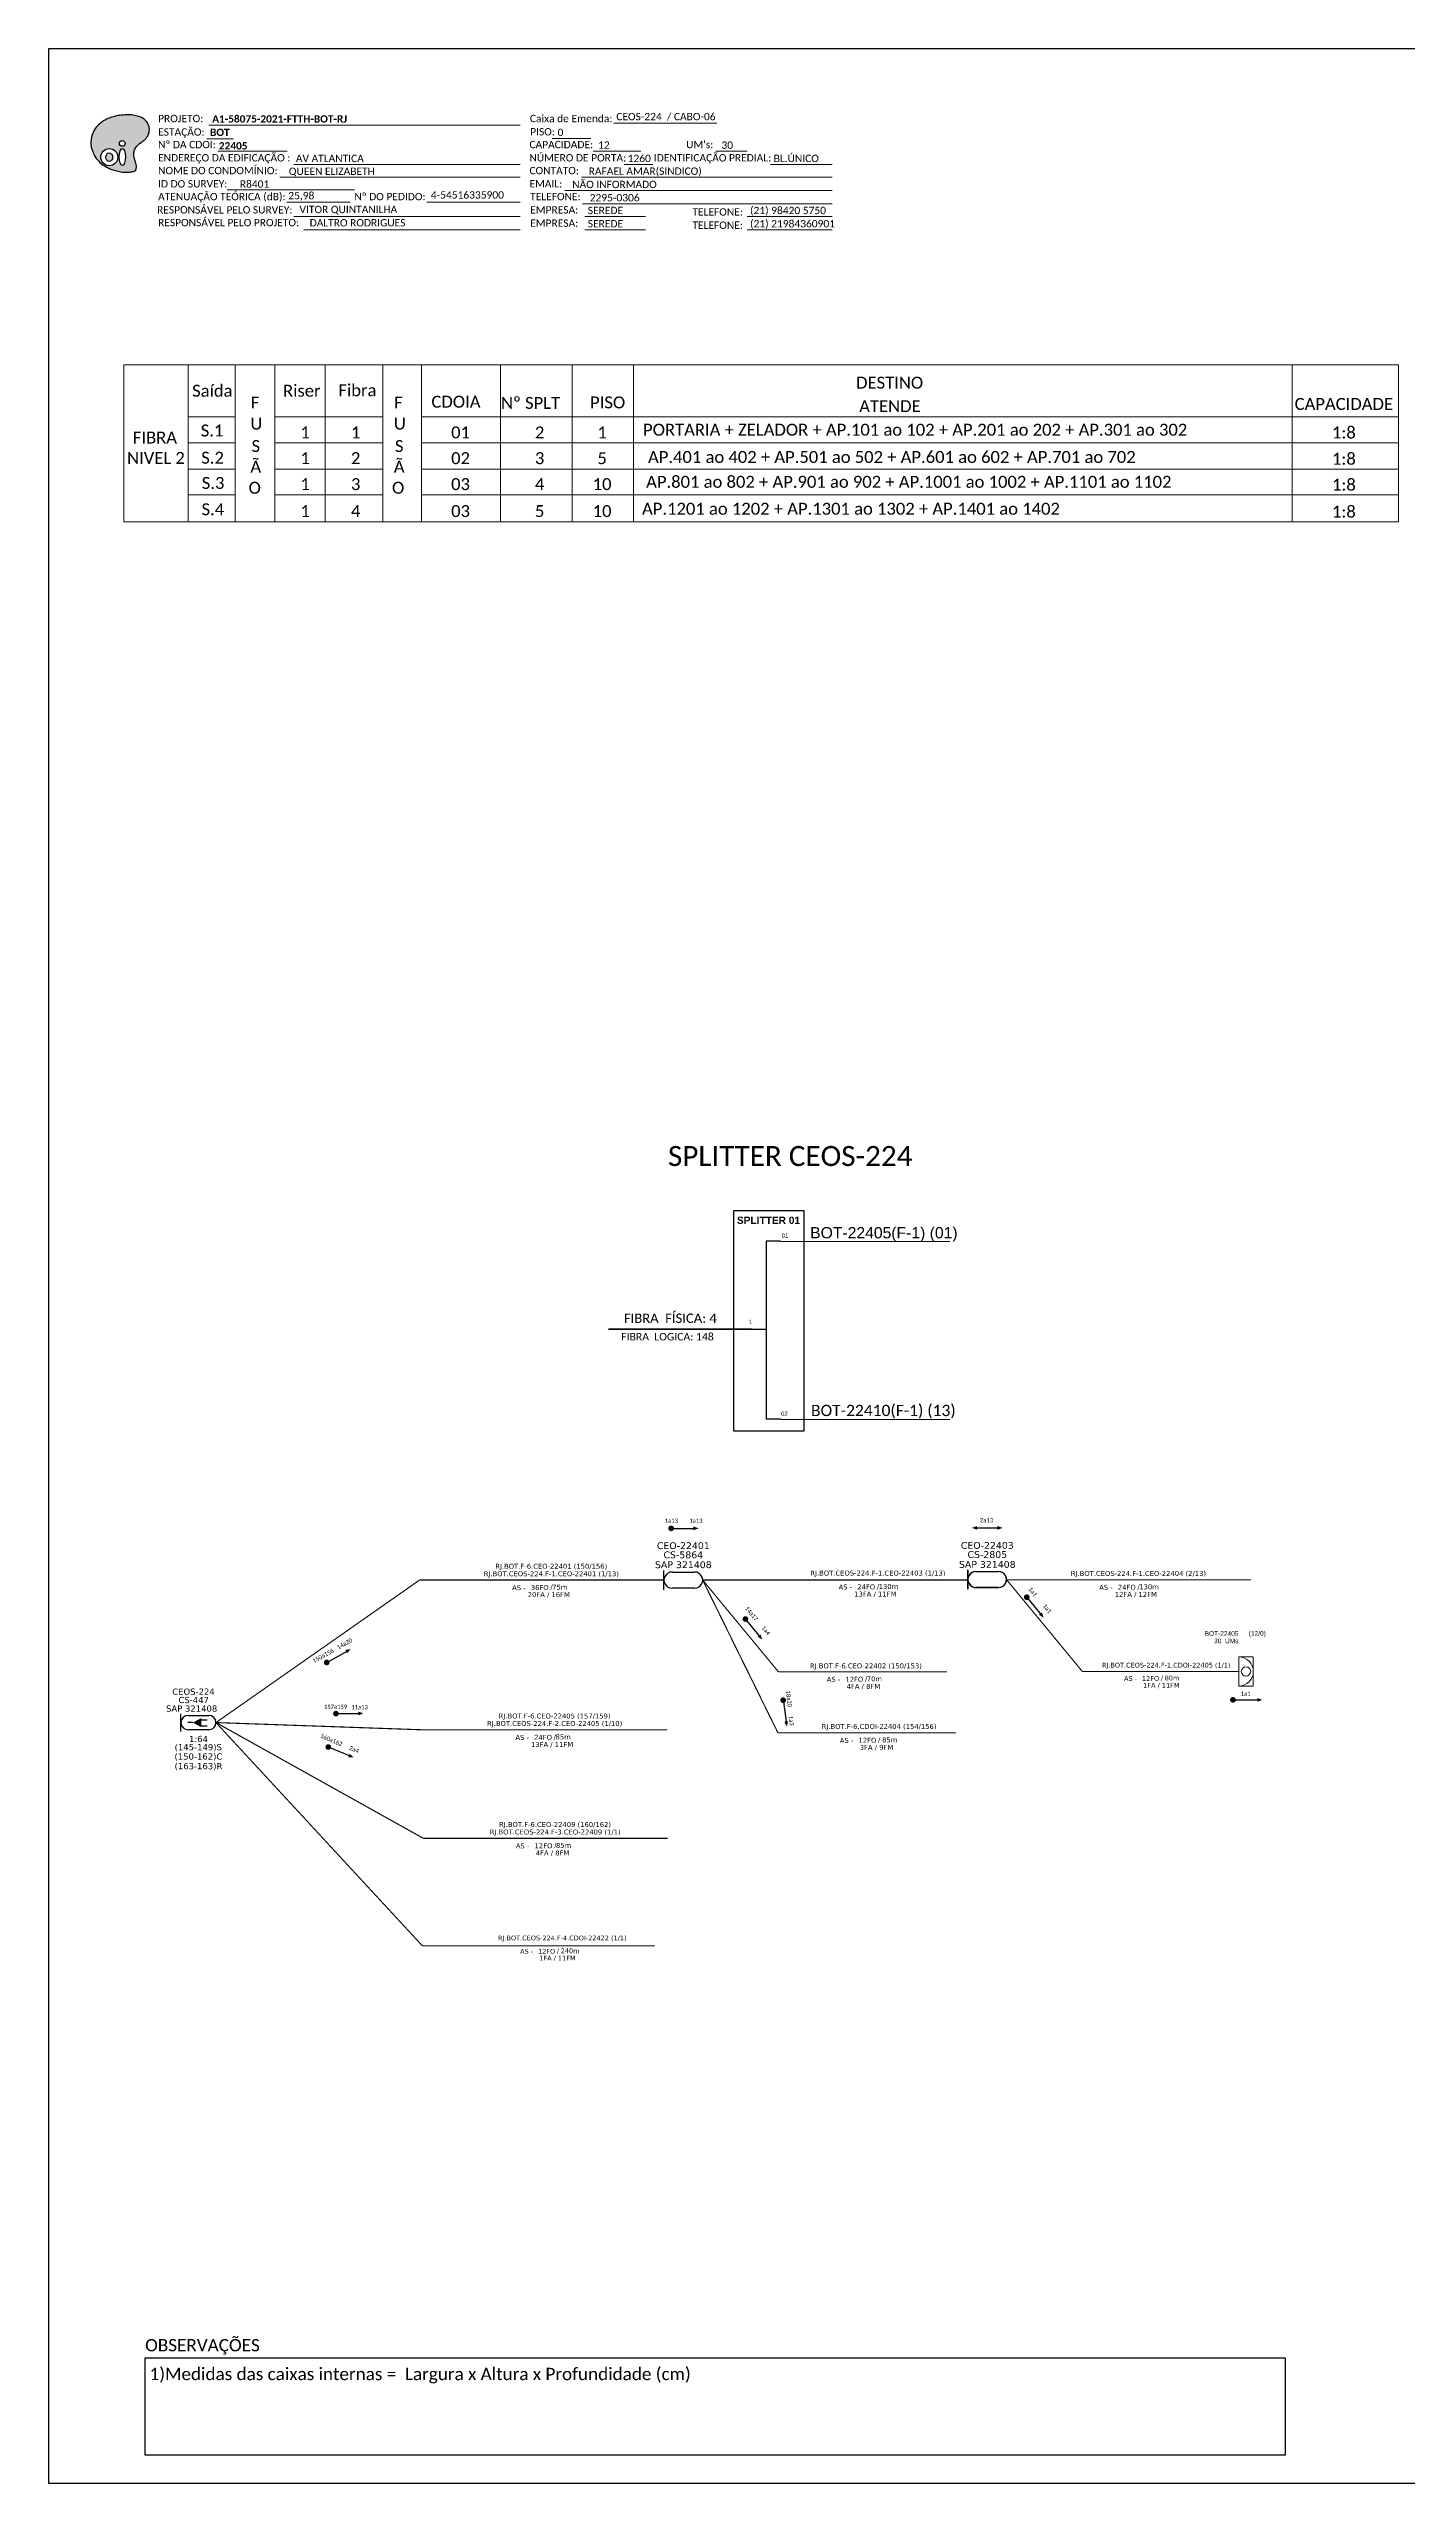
# Model space of a CAD drawing. Header units: metres. Extents: x -1286 to -445, y -500 to 94.
# Drawn here: x -1286 to -955, y -500 to 94 of the extents above; entities that cross this region are included whole.
import ezdxf
from ezdxf.enums import TextEntityAlignment as Align

# ---------------------------------------------------------------- set-up
doc = ezdxf.new("R2010")
doc.units = ezdxf.units.M
for name, color, linetype, lineweight in [('(Notas)', 7, 'Continuous', 0), ("20.0-LEGENDA DOS CDO'S", 1, 'Continuous', 0), ('20.1-CDO_INTERIOR', 1, 'Continuous', 0), ('40.1-ETIQUETAS', 1, 'Continuous', 20), ('_NUMERAÇÃO_', 34, 'Continuous', 0)]:
    doc.layers.add(name, color=color, linetype=linetype, lineweight=lineweight)
for name, color, linetype in [('20.4-CEOS', 1, 'Continuous'), ('CABO OPTICO EXISTENTE', 5, 'Continuous'), ('CAP a instalar', 1, 'Continuous'), ('CD de instalação futura', 8, 'Continuous'), ('SETA', 7, 'Continuous')]:
    doc.layers.add(name, color=color, linetype=linetype)
doc.styles.add('ARIAL', font='arial.ttf')
doc.styles.add('siredit', font='verdana.ttf')
doc.styles.add('WMF-Calibri0', font='calibri.ttf')
doc.styles.add('WMF-Calibri1', font='calibrib.ttf')
doc.linetypes.add('FENCELINE1', pattern='A,0.25,-0.1,[133,ltypeshp.shx,S=0.1,R=0,X=-0.1,Y=0],-0.1,1', length=1.45)

# ---------------------------------------------------------------- blocks, each defined once
blk = doc.blocks.new('OI')
h = blk.add_hatch(color=40)
edge = h.paths.add_edge_path()
edge.add_spline(control_points=[(4.35, -0.67), (3.92, -0.99), (3.26, -1.5), (2.81, -2.59), (2.9, -3.5), (3.06, -4.27), (3.31, -4.85), (3.37, -5.39), (3.4, -5.88), (3.2, -6.4), (2.54, -6.61), (1.65, -6.63), (0.55, -6.67), (-0.56, -6.42), (-1.61, -6.14), (-2.77, -5.61), (-3.92, -4.77), (-4.89, -3.7), (-5.34, -2.65), (-5.6, -1.94), (-5.85, -0.96), (-5.71, 0.47), (-5.1, 2.02), (-4.14, 3.02), (-3.3, 3.61), (-2.37, 4.16), (-1.36, 4.44), (-0.56, 4.7), (0.79, 4.85), (2.24, 4.97), (3.79, 4.57), (4.67, 4.21), (5.44, 3.65), (5.76, 2.99), (6.03, 2.21), (6.01, 1.46), (5.72, 0.64), (5.31, 0.08), (4.88, -0.38), (4.51, -0.55), (4.35, -0.67)], knot_values=[0, 0, 0, 0, 1.60434, 2.417191, 3.427595, 4.282808, 4.776746, 5.304182, 5.888771, 6.258406, 6.858137, 7.79129, 8.986195, 10.124242, 11.187857, 12.242908, 13.953784, 15.414161, 16.515391, 17.349188, 17.675853, 19.552021, 21.515531, 22.568638, 23.63245, 24.621084, 25.782718, 26.745347, 27.142653, 29.870543, 31.004649, 31.921532, 32.709589, 33.801391, 34.042471, 35.192333, 35.971461, 36.628871, 37.254359, 37.836911, 37.836911, 37.836911, 37.836911], degree=3, periodic=0)
h.paths.add_polyline_path([(1.13, -0.87, -1), (-0.04, -0.87, -1)], flags=16)
edge = h.paths.add_edge_path(flags=16)
edge.add_ellipse((0.56, -3.59), major_axis=(-0.02, 1.71), ratio=0.361305, start_angle=0, end_angle=360)
h.paths.add_polyline_path([(-0.36, -3.62, -1), (-3.8, -3.62, -1)], flags=16)
edge = h.paths.add_edge_path(flags=0)
edge.add_ellipse((-2.08, -3.62), major_axis=(0, 0.885), ratio=0.758294, start_angle=0, end_angle=360)
at = {"color": 40}
for centre, radius in [((-2.08, -3.62), 1.72), ((0.54, -0.87), 0.587)]:
    blk.add_circle(centre, radius, dxfattribs=at)
blk.add_ellipse((-2.08, -3.62), major_axis=(0, 0.885), ratio=0.758294, start_param=-3.141592653589792, end_param=3.141592653589792, dxfattribs=at)
blk.add_ellipse((0.56, -3.59), major_axis=(-0.02, 1.71), ratio=0.361305, dxfattribs=at)
at = {"color": 40, "start_tangent": (-0.800898, -0.598801), "end_tangent": (-0.800898, -0.598801)}
blk.add_spline([(4.35, -0.67), (3.2, -1.78), (2.9, -2.54), (2.92, -3.55), (3.12, -4.38), (3.28, -4.85), (3.37, -5.37), (3.35, -5.95), (3.2, -6.29), (2.66, -6.55), (1.73, -6.63), (0.54, -6.62), (-0.58, -6.41), (-1.6, -6.11), (-2.56, -5.67), (-3.95, -4.67), (-4.89, -3.56), (-5.37, -2.56), (-5.64, -1.78), (-5.72, -1.46), (-5.63, 0.42), (-4.84, 2.22), (-4.13, 2.99), (-3.27, 3.62), (-2.4, 4.09), (-1.3, 4.47), (-0.37, 4.72), (0.02, 4.77), (2.75, 4.8), (3.85, 4.53), (4.69, 4.16), (5.31, 3.68), (5.85, 2.73), (5.93, 2.5), (5.94, 1.35), (5.67, 0.62), (5.29, 0.08), (4.84, -0.36), (4.35, -0.67)], degree=3, dxfattribs=at)
blk = doc.blocks.new('ETIQUETA_RS5F')
at = {"layer": '40.1-ETIQUETAS', "color": 0, "style": 'siredit'}
blk.add_text('/', height=1.5, dxfattribs=at).set_placement((1.58, -1.95), align=Align.MIDDLE_RIGHT)
for tag, p in [('ETIQUETA_R_SECUNDARIA', (1.21, 2.1)), ('ETIQUETA_R_PRIMARIA', (1.21, 4.1)), ('F_ATIVAS/F_MORTAS', (1.14, -4.24))]:
    blk.add_attdef(tag, text='', height=1.5, dxfattribs=at).set_placement(p, align=Align.MIDDLE_CENTER)
for tag, p in [('TIPO_CABO', (-6.58, -2.12)), ('CAP_CABO', (0.4, -2.09))]:
    blk.add_attdef(tag, text='', height=1.5, dxfattribs=at).set_placement(p, align=Align.MIDDLE_RIGHT)
for tag, p in [('FUSÃO_1', (0.85, -8.39)), ('FUSÃO_2', (0.85, -10.6)), ('FUSÃO_3', (0.85, -12.93)), ('FUSÃO_4', (0.85, -15.14)), ('FUSÃO_5', (0.85, -17.16))]:
    blk.add_attdef(tag, text='', height=1.5, dxfattribs=at).set_placement(p, align=Align.CENTER)
blk.add_attdef('METROS', text='', height=1.5, dxfattribs=at).set_placement((2.14, -1.95), align=Align.MIDDLE_LEFT)
blk = doc.blocks.new('CDOI_INT')
at = {"layer": '20.1-CDO_INTERIOR', "color": 0, "lineweight": 18}
blk.add_lwpolyline([(4.25, -4.25), (4.25, 4.25), (0, 4.25), (0, -4.25)], close=True, dxfattribs=at)
blk.add_circle((2.12, 0), 1.36, dxfattribs=at)
blk.add_arc((0, 0), 4.25, 270, 90, dxfattribs=at)
at = {"layer": "20.0-LEGENDA DOS CDO'S", "color": 0, "style": 'ARIAL'}
for tag, p in [('SAP', (-0.08, 6.23)), ('CDO_N', (-0.08, 10.38)), ('SURVEY', (-0.08, 8.2)), ('SPLITER_1', (21.18, 10.38)), ('SPLITER_2', (21.19, 8.68)), ('1:XX', (5.94, -2.22)), ('UMS', (5.94, -4.24))]:
    blk.add_attdef(tag, p, '', height=1.36, dxfattribs=at)
blk.add_attdef('FIBRAS_UTILIZADAS', text='', height=1.36, dxfattribs=at).set_placement((15.34, 10.38), align=Align.CENTER)
blk = doc.blocks.new('CEOS_RP_CT_DRT')
at = {"layer": '20.4-CEOS', "color": 0}
for p, q in [((-4.54, 1.19), (-1.19, 1.19)), ((-1.19, -1.19), (-4.54, -1.19))]:
    blk.add_line(p, q, dxfattribs=at)
for points in [[(-5.73, -1.43), (-5.73, 1.44)], [(-3.79, 0), (-4.59, 0)], [(-2.47, 0.48), (-1.45, 0.48)], [(-2.47, -0.52), (-1.45, -0.52)]]:
    blk.add_lwpolyline(points, dxfattribs=at)
blk.add_lwpolyline([(-3.79, 0, 0, 1.47, 0), (-2.41, 0, 1.47, 1.47, 0)], format="xyseb", dxfattribs=at)
for centre, start, end in [((-4.54, 0), 90, 270), ((-1.19, 0), 270, 90)]:
    blk.add_arc(centre, 1.19, start, end, dxfattribs=at)
at = {"layer": '20.4-CEOS', "color": 7, "style": 'siredit'}
for tag, p in [('Nº_DA_CEOS', (-2.86, 5.6)), ('LOCAL', (-2.86, 4.24)), ('SAP', (-2.86, 2.78)), ('RACIO_SPLITAGEM', (-2.86, -1.88)), ('FIBRAS_SPLITTER', (-2.86, -3.58)), ('RESERVA_FINAIS', (-2.86, -6.39)), ('FIBRAS_TOP_C', (-2.86, -5.08))]:
    blk.add_attdef(tag, text='', height=1.01, dxfattribs=at).set_placement(p, align=Align.TOP_CENTER)

msp = doc.modelspace()

# ---------------------------------------------------------------- linework, layer by layer
at = {"layer": '(Notas)', "lineweight": 0}
for p, q in [((-1252.05, -21.27), (-1252.05, 17.1)), ((-1240.52, -21.27), (-1240.52, 17.1)), ((-1230.88, -21.27), (-1230.88, 17.1)), ((-1218.54, -21.27), (-1218.54, 17.1)), ((-1204.51, -21.27), (-1204.51, 17.1)), ((-1195.04, -21.27), (-1195.04, 17.1)), ((-1175.74, -21.27), (-1175.74, 17.1)), ((-1158.26, -21.27), (-1158.26, 17.1)), ((-1143.35, -21.27), (-1143.35, 17.1)), ((-982.56, -21.27), (-982.56, 17.1))]:
    msp.add_line(p, q, dxfattribs=at)
msp.add_lwpolyline([(-956.56, 17.1), (-956.56, -21.27)], dxfattribs=at)
at = {"color": 7, "linetype": 'Continuous'}
for p, q in [((-1110.95, -196.78), (-1110.95, -240.21)), ((-1107.44, -196.78), (-1110.95, -196.78)), ((-1114.6, -218.21), (-1110.97, -218.21)), ((-1107.44, -240.21), (-1110.95, -240.21))]:
    msp.add_line(p, q, dxfattribs=at)
at = {"color": 10, "linetype": 'Continuous'}
for p, q in [((-1107.44, -196.78), (-1066.06, -196.8)), ((-1107.44, -240.21), (-1066.06, -240.23))]:
    msp.add_line(p, q, dxfattribs=at)
at = {"color": 1, "linetype": 'Continuous', "lineweight": 60}
msp.add_line((-1114.6, -218.21), (-1149.39, -218.32), dxfattribs=at)
at = {"color": 0}
for p, q in [((-1262.5, -469.23), (-984.25, -469.23)), ((-1262.5, -492.93), (-1262.5, -469.23)), ((-984.25, -469.23), (-984.25, -492.93)), ((-984.25, -492.93), (-1262.5, -492.93))]:
    msp.add_line(p, q, dxfattribs=at)
msp.add_lwpolyline([(-1286.07, -499.81), (-445.07, -499.81), (-445.07, 94.19), (-1286.07, 94.19)], close=True)
at = {"color": 7, "lineweight": 0}
for points in [[(-1247.47, 72.24), (-1240.92, 72.24)], [(-1246.96, 75.52), (-1170.98, 75.52)], [(-1163.19, 72.28), (-1153.71, 72.28)], [(-1148.15, 76.01), (-1123.01, 76.01)], [(-1244.81, 69.17), (-1227.84, 69.17)], [(-1226.24, 65.93), (-1170.98, 65.93)], [(-1153.14, 69.17), (-1141.52, 69.17)], [(-1145.56, 65.93), (-1138.61, 65.93)], [(-1123.2, 69.17), (-1115.53, 69.17)], [(-1109.86, 65.93), (-1094.82, 65.93)], [(-1242.49, 59.75), (-1211.44, 59.75)], [(-1229.65, 62.82), (-1170.98, 62.82)], [(-1160.06, 59.58), (-1094.8, 59.58)], [(-1156.02, 62.82), (-1094.8, 62.82)], [(-1227.96, 56.79), (-1212.45, 56.79)], [(-1193.73, 56.79), (-1170.96, 56.79)], [(-1155.78, 56.34), (-1094.8, 56.34)], [(-1226.24, 53.23), (-1170.98, 53.23)], [(-1223.75, 49.99), (-1170.98, 49.99)], [(-1155.17, 53.23), (-1140.37, 53.23)], [(-1155.17, 49.99), (-1140.37, 49.99)], [(-1115.57, 53.23), (-1094.8, 53.23)], [(-1115.57, 49.99), (-1094.8, 49.99)]]:
    msp.add_lwpolyline(points, dxfattribs=at)
at = {"color": 7}
msp.add_lwpolyline([(-1118.92, -242.99), (-1101.64, -242.99), (-1101.64, -189.34), (-1118.92, -189.34)], close=True, dxfattribs=at)
for points, const_width in [([(-1134.46, -266.82, 1), (-1133.77, -266.82, 1)], 0.689), ([(-1116.13, -288.62, 1), (-1115.87, -289.26, 1)], 0.69), ([(-1218.5, -299.7, 1), (-1217.9, -299.37, 1)], 0.689), ([(-1106.82, -308.4, 1), (-1106.74, -309.09, 1)], 0.69), ([(-997.34, -308.65, 1), (-996.65, -308.65, 1)], 0.69), ([(-1216.29, -312.02, 1), (-1215.6, -312.02, 1)], 0.689), ([(-1218.13, -320.03, 1), (-1217.49, -320.29, 1)], 0.689)]:
    msp.add_lwpolyline(points, format="xyb", close=True, dxfattribs=dict(const_width=const_width))
at = {"color": 5}
for points in [[(-1061.68, -276.93), (-1061.67, -281.66)], [(-1059.72, -277.33), (-1054.2, -277.33)], [(-1059.71, -281.26), (-1054.31, -281.26)]]:
    msp.add_lwpolyline(points, dxfattribs=at)
at = {"color": 7, "const_width": 0.69}
msp.add_lwpolyline([(-1047.54, -283.34, 1), (-1047.1, -283.87, 1)], format="xyb", close=True, dxfattribs=at)
at = {"color": 5}
for centre, radius, start, end in [((-1059.71, -279.3), 1.97, 88.41005, 271.60722), ((-1054.2, -279.29), 1.96, 270.01293, 90.01301)]:
    msp.add_arc(centre, radius, start, end, dxfattribs=at)
at = {"layer": '_NUMERAÇÃO_', "color": 0, "lineweight": 0}
for p, q in [((-956.56, 17.1), (-1267.68, 17.1)), ((-1267.68, 17.1), (-1267.68, -21.27)), ((-1240.52, 4.38), (-1252.05, 4.38)), ((-1204.51, 4.38), (-1230.88, 4.38)), ((-956.56, 4.38), (-1195.04, 4.38)), ((-1240.52, -1.95), (-1252.05, -1.95)), ((-1204.51, -1.95), (-1230.88, -1.95)), ((-956.56, -1.95), (-1195.04, -1.95)), ((-1240.52, -8.36), (-1252.05, -8.36)), ((-1204.51, -8.36), (-1230.88, -8.36)), ((-956.56, -8.36), (-1195.04, -8.36)), ((-1240.52, -14.69), (-1252.05, -14.69)), ((-1204.51, -14.69), (-1230.88, -14.69)), ((-956.56, -14.69), (-1195.04, -14.69)), ((-956.56, -21.27), (-1267.68, -21.27))]:
    msp.add_line(p, q, dxfattribs=at)
at = {"layer": 'CAP a instalar', "color": 7, "linetype": 'Continuous'}
for p, q in [((-1135.87, -281.8), (-1135.87, -277.06)), ((-1133.91, -277.47), (-1128.39, -277.47)), ((-1128.39, -281.39), (-1133.91, -281.4))]:
    msp.add_line(p, q, dxfattribs=at)
at = {"layer": 'CAP a instalar', "color": 5, "linetype": 'Continuous'}
for p, q in [((-1061.67, -281.66), (-1061.68, -276.93)), ((-1059.71, -277.33), (-1054.2, -277.33)), ((-1054.2, -281.26), (-1059.71, -281.26))]:
    msp.add_line(p, q, dxfattribs=at)
at = {"layer": 'CAP a instalar', "color": 7, "linetype": 'FENCELINE1', "ltscale": 6, "const_width": 0.276}
for points in [[(-1195.54, -279.43), (-1245.23, -314.2)], [(-1195.54, -279.43), (-1135.87, -279.43)], [(-1126.43, -279.43), (-1061.67, -279.41)], [(-1126.43, -279.43), (-1107.95, -301.8)], [(-1126.43, -279.43), (-1108.06, -316.69)], [(-1052.23, -279.36), (-992.57, -279.36)], [(-1107.95, -301.8), (-1066.76, -301.8)], [(-1245.23, -314.2), (-1194.83, -368.69)], [(-1194.61, -342.44), (-1245.23, -314.2)], [(-1245.23, -314.2), (-1194.72, -315.97)], [(-1194.72, -315.97), (-1135.06, -315.97)], [(-1108.06, -316.69), (-1064.56, -316.69)], [(-1194.61, -342.44), (-1134.95, -342.44)], [(-1194.83, -368.69), (-1138.18, -368.69)]]:
    msp.add_lwpolyline(points, dxfattribs=at)
at = {"layer": 'CAP a instalar', "color": 1, "linetype": 'FENCELINE1', "ltscale": 6, "const_width": 0.276}
for points in [[(-1052.23, -279.36), (-1033.75, -301.73)], [(-1033.75, -301.73), (-995.59, -301.73)]]:
    msp.add_lwpolyline(points, dxfattribs=at)
at = {"layer": 'CAP a instalar', "color": 7, "linetype": 'Continuous'}
for centre, major_axis, start_param, end_param in [((-1133.91, -279.43), (-1.39, 1.39), -0.785173, 2.35642), ((-1128.39, -279.43), (1.39, 1.39), 3.927216, 7.068809)]:
    msp.add_ellipse(centre, major_axis=major_axis, ratio=1, start_param=start_param, end_param=end_param, dxfattribs=at)
at = {"layer": 'CAP a instalar', "color": 5, "linetype": 'Continuous'}
for centre, major_axis, start_param, end_param in [((-1059.71, -279.3), (-1.39, 1.39), -0.785173, 2.35642), ((-1054.2, -279.29), (1.39, 1.39), 3.927216, 7.068809)]:
    msp.add_ellipse(centre, major_axis=major_axis, ratio=1, start_param=start_param, end_param=end_param, dxfattribs=at)
at = {"layer": 'SETA'}
for points in [[(-1134.11, -266.82), (-1128.19, -266.82)], [(-1116.14, -288.77), (-1112.37, -293.34)], [(-1218.2, -299.54), (-1213.02, -296.66)], [(-1106.81, -308.52), (-1106.04, -313.92)], [(-997, -308.65), (-991.07, -308.65)], [(-1215.94, -312.02), (-1210.02, -311.98)], [(-1217.81, -320.16), (-1212.34, -322.43)]]:
    msp.add_lwpolyline(points, dxfattribs=at)
at = {"layer": 'SETA', "color": 7}
for points in [[(-1059.91, -266.71), (-1053.99, -266.71)], [(-1047.46, -283.43), (-1043.7, -288.01)]]:
    msp.add_lwpolyline(points, dxfattribs=at)
at = {"layer": 'SETA'}
for points in [[(-1128.67, -266.35), (-1127.41, -266.81), (-1128.67, -267.27)], [(-1213.66, -296.48), (-1212.34, -296.27), (-1213.22, -297.29)], [(-1112.31, -292.68), (-1111.86, -293.95), (-1113.02, -293.26)], [(-991.07, -308.19), (-989.81, -308.65), (-991.07, -309.11)], [(-1210.5, -311.51), (-1209.24, -311.96), (-1210.5, -312.43)], [(-1105.59, -313.86), (-1105.87, -315.17), (-1106.5, -313.99)], [(-1212.6, -321.81), (-1211.61, -322.72), (-1212.95, -322.66)]]:
    msp.add_solid(points, dxfattribs=at)
at = {"layer": 'SETA', "color": 7}
for points in [[(-1059.44, -266.24), (-1060.7, -266.7), (-1059.44, -267.16)], [(-1054.47, -266.24), (-1053.21, -266.7), (-1054.47, -267.16)], [(-1043.64, -287.35), (-1043.19, -288.61), (-1044.35, -287.93)]]:
    msp.add_solid(points, dxfattribs=at)

# ---------------------------------------------------------------- block references
at = {"color": 7, "xscale": 1.213923925163967, "yscale": 1.213923925163967, "zscale": 1.213923925163967, "rotation": 0.1532896023949059}
msp.add_blockref('OI', (-1268.76, 72.14), dxfattribs=at)
at = {"layer": '20.4-CEOS', "color": 7}
ref = msp.add_blockref('CEOS_RP_CT_DRT', (-1245.23, -314.21), dxfattribs=dict(at, xscale=1.490803998092125, yscale=1.490803998092125, zscale=1.490803994482758))
ref.add_attrib('Nº_DA_CEOS', 'CEOS-224', dxfattribs={"color": 7, "height": 1.505, "style": 'siredit'}).set_placement((-1250.72, -305.9), align=Align.TOP_CENTER)
ref.add_attrib('LOCAL', 'CS-447', dxfattribs={"color": 7, "height": 1.505, "style": 'siredit'}).set_placement((-1250.67, -307.94), align=Align.TOP_CENTER)
ref.add_attrib('SAP', 'SAP 321408', dxfattribs={"color": 7, "height": 1.505, "style": 'siredit'}).set_placement((-1251.17, -310.03), align=Align.TOP_CENTER)
ref.add_attrib('RACIO_SPLITAGEM', '1:64', dxfattribs={"color": 7, "height": 1.505, "style": 'siredit'}).set_placement((-1249.5, -317.45), align=Align.TOP_CENTER)
ref.add_attrib('FIBRAS_SPLITTER', '(145-149)S', dxfattribs={"color": 7, "height": 1.505, "style": 'siredit'}).set_placement((-1249.55, -319.45), align=Align.TOP_CENTER)
ref.add_attrib('FIBRAS_TOP_C', '(150-162)C', dxfattribs={"color": 7, "height": 1.505, "style": 'siredit'}).set_placement((-1249.52, -321.72), align=Align.TOP_CENTER)
ref.add_attrib('RESERVA_FINAIS', '(163-163)R', dxfattribs={"color": 7, "height": 1.505, "style": 'siredit'}).set_placement((-1249.5, -324.07), align=Align.TOP_CENTER)
at = {"layer": 'CAP a instalar', "color": 7, "linetype": 'FENCELINE1', "ltscale": 7}
ref = msp.add_blockref('ETIQUETA_RS5F', (-1164.32, -279.58), dxfattribs=dict(at, xscale=0.8044137827584625, yscale=0.8044137827584625, zscale=0.8044137827584625))
ref.add_attrib('ETIQUETA_R_PRIMARIA', 'RJ.BOT.F-6.CEO-22401 (150/156)', dxfattribs={"layer": '40.1-ETIQUETAS', "color": 0, "height": 1.2066, "style": 'siredit'}).set_placement((-1163.4, -276.06), align=Align.MIDDLE_CENTER)
ref.add_attrib('ETIQUETA_R_SECUNDARIA', 'RJ.BOT.CEOS-224.F-1.CEO-22401 (1/13)', dxfattribs={"layer": '40.1-ETIQUETAS', "color": 0, "height": 1.2066, "style": 'siredit'}).set_placement((-1163.37, -277.89), align=Align.MIDDLE_CENTER)
ref.add_attrib('TIPO_CABO', 'AS -', dxfattribs={"layer": '40.1-ETIQUETAS', "color": 0, "height": 1.207, "style": 'siredit'}).set_placement((-1169.64, -281.28), align=Align.MIDDLE_RIGHT)
ref.add_attrib('CAP_CABO', '36FO', dxfattribs={"layer": '40.1-ETIQUETAS', "color": 0, "height": 1.207, "style": 'siredit'}).set_placement((-1164.02, -281.26), align=Align.MIDDLE_RIGHT)
ref.add_attrib('METROS', '75m', dxfattribs={"layer": '40.1-ETIQUETAS', "color": 0, "height": 1.207, "style": 'siredit'}).set_placement((-1163.16, -281.15), align=Align.MIDDLE_LEFT)
ref.add_attrib('F_ATIVAS/F_MORTAS', '20FA / 16FM', dxfattribs={"layer": '40.1-ETIQUETAS', "color": 0, "height": 1.2066, "style": 'siredit'}).set_placement((-1163.99, -282.99), align=Align.MIDDLE_CENTER)
ref = msp.add_blockref('ETIQUETA_RS5F', (-1084.61, -279.42), dxfattribs=dict(at, xscale=0.8044137827584625, yscale=0.8044137827584625, zscale=0.8044137827584625))
ref.add_attrib('ETIQUETA_R_SECUNDARIA', 'RJ.BOT.CEOS-224.F-1.CEO-22403 (1/13)', dxfattribs={"layer": '40.1-ETIQUETAS', "color": 0, "height": 1.2066, "style": 'siredit'}).set_placement((-1083.66, -277.73), align=Align.MIDDLE_CENTER)
ref.add_attrib('TIPO_CABO', 'AS -', dxfattribs={"layer": '40.1-ETIQUETAS', "color": 0, "height": 1.207, "style": 'siredit'}).set_placement((-1089.94, -281.12), align=Align.MIDDLE_RIGHT)
ref.add_attrib('CAP_CABO', '24FO', dxfattribs={"layer": '40.1-ETIQUETAS', "color": 0, "height": 1.207, "style": 'siredit'}).set_placement((-1084.32, -281.1), align=Align.MIDDLE_RIGHT)
ref.add_attrib('METROS', '130m', dxfattribs={"layer": '40.1-ETIQUETAS', "color": 0, "height": 1.207, "style": 'siredit'}).set_placement((-1083.46, -280.99), align=Align.MIDDLE_LEFT)
ref.add_attrib('F_ATIVAS/F_MORTAS', '13FA / 11FM', dxfattribs={"layer": '40.1-ETIQUETAS', "color": 0, "height": 1.2066, "style": 'siredit'}).set_placement((-1084.29, -282.84), align=Align.MIDDLE_CENTER)
ref = msp.add_blockref('ETIQUETA_RS5F', (-1021.01, -279.51), dxfattribs=dict(at, xscale=0.8044137827584625, yscale=0.8044137827584625, zscale=0.8044137827584625))
ref.add_attrib('ETIQUETA_R_SECUNDARIA', 'RJ.BOT.CEOS-224.F-1.CEO-22404 (2/13)', dxfattribs={"layer": '40.1-ETIQUETAS', "color": 0, "height": 1.2066, "style": 'siredit'}).set_placement((-1020.06, -277.81), align=Align.MIDDLE_CENTER)
ref.add_attrib('TIPO_CABO', 'AS -', dxfattribs={"layer": '40.1-ETIQUETAS', "color": 0, "height": 1.207, "style": 'siredit'}).set_placement((-1026.34, -281.21), align=Align.MIDDLE_RIGHT)
ref.add_attrib('CAP_CABO', '24FO', dxfattribs={"layer": '40.1-ETIQUETAS', "color": 0, "height": 1.207, "style": 'siredit'}).set_placement((-1020.72, -281.19), align=Align.MIDDLE_RIGHT)
ref.add_attrib('METROS', '130m', dxfattribs={"layer": '40.1-ETIQUETAS', "color": 0, "height": 1.207, "style": 'siredit'}).set_placement((-1019.86, -281.08), align=Align.MIDDLE_LEFT)
ref.add_attrib('F_ATIVAS/F_MORTAS', '12FA / 12FM', dxfattribs={"layer": '40.1-ETIQUETAS', "color": 0, "height": 1.2066, "style": 'siredit'}).set_placement((-1020.69, -282.92), align=Align.MIDDLE_CENTER)
ref = msp.add_blockref('ETIQUETA_RS5F', (-1087.52, -301.95), dxfattribs=dict(at, xscale=0.8044137827584625, yscale=0.8044137827584625, zscale=0.8044137827584625))
ref.add_attrib('ETIQUETA_R_PRIMARIA', 'RJ.BOT.F-6.CEO-22402 (150/153)', dxfattribs={"layer": '40.1-ETIQUETAS', "color": 0, "height": 1.2066, "style": 'siredit'}).set_placement((-1086.59, -300.37), align=Align.MIDDLE_CENTER)
ref.add_attrib('TIPO_CABO', 'AS -', dxfattribs={"layer": '40.1-ETIQUETAS', "color": 0, "height": 1.207, "style": 'siredit'}).set_placement((-1092.84, -303.65), align=Align.MIDDLE_RIGHT)
ref.add_attrib('CAP_CABO', '12FO', dxfattribs={"layer": '40.1-ETIQUETAS', "color": 0, "height": 1.207, "style": 'siredit'}).set_placement((-1087.22, -303.64), align=Align.MIDDLE_RIGHT)
ref.add_attrib('METROS', '70m', dxfattribs={"layer": '40.1-ETIQUETAS', "color": 0, "height": 1.207, "style": 'siredit'}).set_placement((-1086.36, -303.52), align=Align.MIDDLE_LEFT)
ref.add_attrib('F_ATIVAS/F_MORTAS', '4FA / 8FM', dxfattribs={"layer": '40.1-ETIQUETAS', "color": 0, "height": 1.207, "style": 'siredit'}).set_placement((-1087.19, -305.37), align=Align.MIDDLE_CENTER)
at = {"layer": 'CAP a instalar', "color": 1, "linetype": 'FENCELINE1', "ltscale": 7}
ref = msp.add_blockref('ETIQUETA_RS5F', (-1015.29, -301.82), dxfattribs=dict(at, xscale=0.772558996960625, yscale=0.772558996960625, zscale=0.772558996960625))
ref.add_attrib('ETIQUETA_R_SECUNDARIA', 'RJ.BOT.CEOS-224.F-1.CDOI-22405 (1/1)', dxfattribs={"layer": 'CABO OPTICO EXISTENTE', "color": 0, "height": 1.1588, "style": 'siredit'}).set_placement((-1013.28, -300.19), align=Align.MIDDLE_CENTER)
ref.add_attrib('TIPO_CABO', 'AS -', dxfattribs={"layer": '40.1-ETIQUETAS', "color": 0, "height": 1.159, "style": 'siredit'}).set_placement((-1020.4, -303.45), align=Align.MIDDLE_RIGHT)
ref.add_attrib('CAP_CABO', '12FO', dxfattribs={"layer": '40.1-ETIQUETAS', "color": 0, "height": 1.159, "style": 'siredit'}).set_placement((-1015.01, -303.44), align=Align.MIDDLE_RIGHT)
ref.add_attrib('METROS', '80m', dxfattribs={"layer": '40.1-ETIQUETAS', "color": 0, "height": 1.159, "style": 'siredit'}).set_placement((-1013.66, -303.33), align=Align.MIDDLE_LEFT)
ref.add_attrib('F_ATIVAS/F_MORTAS', '1FA / 11FM', dxfattribs={"layer": '40.1-ETIQUETAS', "color": 0, "height": 1.159, "style": 'siredit'}).set_placement((-1014.46, -305.1), align=Align.MIDDLE_CENTER)
at = {"layer": 'CAP a instalar', "color": 7, "linetype": 'FENCELINE1', "ltscale": 7}
ref = msp.add_blockref('ETIQUETA_RS5F', (-1163.51, -316.12), dxfattribs=dict(at, xscale=0.8044137827584625, yscale=0.8044137827584625, zscale=0.8044137827584625))
ref.add_attrib('ETIQUETA_R_PRIMARIA', 'RJ.BOT.F-6.CEO-22405 (157/159)', dxfattribs={"layer": '40.1-ETIQUETAS', "color": 0, "height": 1.2066, "style": 'siredit'}).set_placement((-1162.58, -312.6), align=Align.MIDDLE_CENTER)
ref.add_attrib('ETIQUETA_R_SECUNDARIA', 'RJ.BOT.CEOS-224.F-2.CEO-22405 (1/10)', dxfattribs={"layer": '40.1-ETIQUETAS', "color": 0, "height": 1.2066, "style": 'siredit'}).set_placement((-1162.56, -314.43), align=Align.MIDDLE_CENTER)
ref.add_attrib('TIPO_CABO', 'AS -', dxfattribs={"layer": '40.1-ETIQUETAS', "color": 0, "height": 1.207, "style": 'siredit'}).set_placement((-1168.83, -317.82), align=Align.MIDDLE_RIGHT)
ref.add_attrib('CAP_CABO', '24FO', dxfattribs={"layer": '40.1-ETIQUETAS', "color": 0, "height": 1.207, "style": 'siredit'}).set_placement((-1163.21, -317.8), align=Align.MIDDLE_RIGHT)
ref.add_attrib('METROS', '85m', dxfattribs={"layer": '40.1-ETIQUETAS', "color": 0, "height": 1.207, "style": 'siredit'}).set_placement((-1162.35, -317.69), align=Align.MIDDLE_LEFT)
ref.add_attrib('F_ATIVAS/F_MORTAS', '13FA / 11FM', dxfattribs={"layer": '40.1-ETIQUETAS', "color": 0, "height": 1.2066, "style": 'siredit'}).set_placement((-1163.18, -319.53), align=Align.MIDDLE_CENTER)
ref = msp.add_blockref('ETIQUETA_RS5F', (-1084.33, -316.83), dxfattribs=dict(at, xscale=0.8044137827578353, yscale=0.8044137827578353, zscale=0.8044137827578353))
ref.add_attrib('ETIQUETA_R_SECUNDARIA', 'RJ.BOT.F-6.CDOI-22404 (154/156)', dxfattribs={"layer": 'CABO OPTICO EXISTENTE', "color": 0, "height": 1.2066, "style": 'siredit'}).set_placement((-1083.37, -315.14), align=Align.MIDDLE_CENTER)
ref.add_attrib('TIPO_CABO', 'AS -', dxfattribs={"layer": '40.1-ETIQUETAS', "color": 0, "height": 1.207, "style": 'siredit'}).set_placement((-1089.65, -318.54), align=Align.MIDDLE_RIGHT)
ref.add_attrib('CAP_CABO', '12FO', dxfattribs={"layer": '40.1-ETIQUETAS', "color": 0, "height": 1.207, "style": 'siredit'}).set_placement((-1084.03, -318.52), align=Align.MIDDLE_RIGHT)
ref.add_attrib('METROS', '85m', dxfattribs={"layer": '40.1-ETIQUETAS', "color": 0, "height": 1.207, "style": 'siredit'}).set_placement((-1082.63, -318.41), align=Align.MIDDLE_LEFT)
ref.add_attrib('F_ATIVAS/F_MORTAS', '3FA / 9FM', dxfattribs={"layer": '40.1-ETIQUETAS', "color": 0, "height": 1.207, "style": 'siredit'}).set_placement((-1084, -320.25), align=Align.MIDDLE_CENTER)
ref = msp.add_blockref('ETIQUETA_RS5F', (-1163.4, -342.59), dxfattribs=dict(at, xscale=0.8044137827584625, yscale=0.8044137827584625, zscale=0.8044137827584625))
ref.add_attrib('ETIQUETA_R_PRIMARIA', 'RJ.BOT.F-6.CEO-22409 (160/162)', dxfattribs={"layer": '40.1-ETIQUETAS', "color": 0, "height": 1.2066, "style": 'siredit'}).set_placement((-1162.47, -339.07), align=Align.MIDDLE_CENTER)
ref.add_attrib('ETIQUETA_R_SECUNDARIA', 'RJ.BOT.CEOS-224.F-3.CEO-22409 (1/1)', dxfattribs={"layer": '40.1-ETIQUETAS', "color": 0, "height": 1.2066, "style": 'siredit'}).set_placement((-1162.44, -340.9), align=Align.MIDDLE_CENTER)
ref.add_attrib('TIPO_CABO', 'AS -', dxfattribs={"layer": '40.1-ETIQUETAS', "color": 0, "height": 1.207, "style": 'siredit'}).set_placement((-1168.72, -344.29), align=Align.MIDDLE_RIGHT)
ref.add_attrib('CAP_CABO', '12FO', dxfattribs={"layer": '40.1-ETIQUETAS', "color": 0, "height": 1.207, "style": 'siredit'}).set_placement((-1163.1, -344.27), align=Align.MIDDLE_RIGHT)
ref.add_attrib('METROS', '85m', dxfattribs={"layer": '40.1-ETIQUETAS', "color": 0, "height": 1.207, "style": 'siredit'}).set_placement((-1162.24, -344.16), align=Align.MIDDLE_LEFT)
ref.add_attrib('F_ATIVAS/F_MORTAS', '4FA / 8FM', dxfattribs={"layer": '40.1-ETIQUETAS', "color": 0, "height": 1.207, "style": 'siredit'}).set_placement((-1163.07, -346.01), align=Align.MIDDLE_CENTER)
ref = msp.add_blockref('ETIQUETA_RS5F', (-1162.71, -368.38), dxfattribs=dict(at, xscale=0.772558996960625, yscale=0.772558996960625, zscale=0.772558996960625))
ref.add_attrib('ETIQUETA_R_SECUNDARIA', 'RJ.BOT.CEOS-224.F-4.CDOI-22422 (1/1)', dxfattribs={"layer": 'CABO OPTICO EXISTENTE', "color": 0, "height": 1.1588, "style": 'siredit'}).set_placement((-1160.7, -366.75), align=Align.MIDDLE_CENTER)
ref.add_attrib('TIPO_CABO', 'AS -', dxfattribs={"layer": '40.1-ETIQUETAS', "color": 0, "height": 1.159, "style": 'siredit'}).set_placement((-1167.82, -370.01), align=Align.MIDDLE_RIGHT)
ref.add_attrib('CAP_CABO', '12FO', dxfattribs={"layer": '40.1-ETIQUETAS', "color": 0, "height": 1.159, "style": 'siredit'}).set_placement((-1162.43, -370), align=Align.MIDDLE_RIGHT)
ref.add_attrib('METROS', '240m', dxfattribs={"layer": '40.1-ETIQUETAS', "color": 0, "height": 1.159, "style": 'siredit'}).set_placement((-1161.08, -369.89), align=Align.MIDDLE_LEFT)
ref.add_attrib('F_ATIVAS/F_MORTAS', '1FA / 11FM', dxfattribs={"layer": '40.1-ETIQUETAS', "color": 0, "height": 1.159, "style": 'siredit'}).set_placement((-1161.88, -371.66), align=Align.MIDDLE_CENTER)
at = {"layer": 'CD de instalação futura', "color": 1, "ltscale": 11}
ref = msp.add_blockref('CDOI_INT', (-995.58, -301.73), dxfattribs=dict(at, xscale=0.8382181068862274, yscale=0.8382181068862274, zscale=0.8382181068862274))
ref.add_attrib('CDO_N', 'BOT-22405', dxfattribs={"layer": "20.0-LEGENDA DOS CDO'S", "color": 0, "height": 1.14, "style": 'ARIAL'}).set_placement((-995.65, -293.03), align=Align.RIGHT)
ref.add_attrib('FIBRAS_UTILIZADAS', '    (12/0)', dxfattribs={"layer": "20.0-LEGENDA DOS CDO'S", "color": 0, "height": 1.138, "style": 'ARIAL'}).set_placement((-991.92, -293.03), align=Align.CENTER)
ref.add_attrib('SURVEY', '30  UMs', dxfattribs={"layer": "20.0-LEGENDA DOS CDO'S", "color": 0, "height": 1.14, "style": 'ARIAL'}).set_placement((-995.65, -294.86), align=Align.RIGHT)

# ---------------------------------------------------------------- texts
at = {"color": 7, "lineweight": 0, "style": 'WMF-Calibri0'}
for s, height, p in [('PROJETO:', 1.793, (-1259.36, 76.26)), ('Caixa de Emenda:', 1.7927, (-1168.6, 76.26)), ('ESTAÇÃO:', 1.793, (-1259.36, 72.98)), ('Nº DA CDOI:', 1.7927, (-1259.36, 69.91)), ('CAPACIDADE:', 1.7927, (-1168.71, 69.91)), ('PISO:', 1.793, (-1168.53, 73.03)), ("UM's:", 1.793, (-1130.47, 69.91)), ('ENDEREÇO DA EDIFICAÇÃO :', 1.7927, (-1259.36, 66.68)), ('NOME DO CONDOMÍNIO:', 1.7927, (-1259.36, 63.56)), ('CONTATO:', 1.793, (-1168.71, 63.56)), ('NÚMERO DE PORTA:', 1.7927, (-1168.71, 66.68)), ('IDENTIFICAÇÃO PREDIAL:', 1.7927, (-1138.34, 66.68)), ('ATENUAÇÃO TEÓRICA (dB):', 1.7927, (-1259.36, 57.21)), ('ID DO SURVEY:', 1.7927, (-1259.36, 60.33)), ('EMAIL:', 1.793, (-1168.71, 60.33)), ('RESPONSÁVEL PELO SURVEY:', 1.7927, (-1259.6, 53.98)), ('Nº DO PEDIDO:', 1.7927, (-1211.44, 57.21)), ('TELEFONE:', 1.793, (-1168.53, 57.21)), ('EMPRESA:', 1.793, (-1168.53, 53.98)), ('TELEFONE:', 1.793, (-1128.93, 53.47)), ('RESPONSÁVEL PELO PROJETO:', 1.7927, (-1259.36, 50.87)), ('EMPRESA:', 1.793, (-1168.53, 50.74)), ('TELEFONE:', 1.793, (-1128.93, 50.24))]:
    msp.add_text(s, height=height, dxfattribs=at).set_placement(p)
at = {"color": 7}
for s, height, style, p in [('A1-58075-2021-FTTH-BOT-RJ', 1.7927, 'WMF-Calibri1', (-1246.16, 76.17)), ('CEOS-224  / CABO-06', 1.7927, 'WMF-Calibri0', (-1147.51, 76.73)), ('BOT', 1.793, 'WMF-Calibri1', (-1246.68, 72.89)), ('0', 1.79, 'WMF-Calibri0', (-1161.84, 72.88)), ('12', 1.793, 'WMF-Calibri0', (-1151.96, 69.79)), ('30', 1.793, 'WMF-Calibri0', (-1121.85, 69.77)), ('AV ATLANTICA', 1.7927, 'WMF-Calibri0', (-1225.73, 66.52)), ('RAFAEL AMAR(SINDICO)', 1.7927, 'WMF-Calibri0', (-1154.25, 63.42)), ('1260', 1.793, 'WMF-Calibri0', (-1144.74, 66.53)), ('BL.ÚNICO', 1.793, 'WMF-Calibri0', (-1109.1, 66.53)), ('R8401', 1.793, 'WMF-Calibri0', (-1239.4, 60.28)), ('QUEEN ELIZABETH', 1.7927, 'WMF-Calibri0', (-1227.45, 63.39)), ('4-54516335900 ', 1.7927, 'WMF-Calibri0', (-1192.78, 57.62)), ('NÃO INFORMADO', 1.7927, 'WMF-Calibri0', (-1158.28, 60.18)), ('25,98', 1.793, 'WMF-Calibri0', (-1227.58, 57.45)), ('VITOR QUINTANILHA', 1.7927, 'WMF-Calibri0', (-1224.84, 54.07)), ('SEREDE', 1.793, 'WMF-Calibri0', (-1154.47, 53.83)), ('2295-0306', 1.793, 'WMF-Calibri0', (-1154, 56.94)), ('(21) 98420 5750', 1.7927, 'WMF-Calibri0', (-1114.86, 53.83)), ('DALTRO RODRIGUES', 1.7927, 'WMF-Calibri0', (-1222.35, 50.83)), ('SEREDE', 1.793, 'WMF-Calibri0', (-1154.47, 50.59)), ('(21) 21984360901', 1.7927, 'WMF-Calibri0', (-1114.86, 50.59))]:
    msp.add_text(s, height=height, dxfattribs=dict(at, style=style)).set_placement(p)
at = {"color": 7, "style": 'WMF-Calibri1'}
msp.add_text('22405', height=1.793, dxfattribs=at).set_placement((-1241.03, 69.6), align=Align.CENTER)
at = {"color": 7, "linetype": 'Continuous', "lineweight": 0, "style": 'WMF-Calibri0'}
for s, height, p in [('Saída', 2.911, (-1246.12, 10.74)), ('Riser', 2.911, (-1224.28, 10.74)), ('Fibra', 2.911, (-1210.7, 10.87)), ('DESTINO', 2.911, (-1080.79, 12.71)), ('F', 2.91, (-1235.69, 7.87)), ('F', 2.91, (-1200.68, 7.87)), ('CDOIA', 2.911, (-1186.64, 8.06)), ('Nº SPLT', 2.911, (-1168.44, 7.77)), ('PISO', 2.911, (-1149.62, 7.89)), ('ATENDE', 2.911, (-1080.72, 6.97)), ('CAPACIDADE', 2.911, (-969.92, 7.52)), ('FIBRA ', 2.911, (-1259.62, -0.68)), ('S.1', 2.911, (-1246.19, 1.05)), ('S.1', 2.911, (-1246.19, 1.04)), ('U', 2.91, (-1235.36, 2.72)), ('1', 2.91, (-1223.47, 0.57)), ('1', 2.91, (-1211.13, 0.57)), ('U', 2.91, (-1200.35, 2.72)), ('01', 2.911, (-1185.53, 0.57)), ('2', 2.91, (-1166.23, 0.57)), ('1', 2.91, (-1150.98, 0.57)), ('PORTARIA + ZELADOR + AP.101 ao 102 + AP.201 ao 202 + AP.301 ao 302', 2.9106, (-1074.56, 1.23)), ('1:8', 2.911, (-969.92, 0.56)), ('NIVEL 2', 2.911, (-1259.89, -5.65)), ('S.2', 2.911, (-1246.06, -5.6)), ('S.2', 2.911, (-1246.06, -5.61)), ('Ã', 2.91, (-1235.52, -7.78)), ('S', 2.91, (-1235.51, -2.76)), ('1', 2.91, (-1223.47, -5.71)), ('2', 2.91, (-1211.13, -5.71)), ('Ã', 2.91, (-1200.51, -7.78)), ('S', 2.91, (-1200.5, -2.76)), ('02', 2.911, (-1185.53, -5.71)), ('3', 2.91, (-1166.23, -5.71)), ('5', 2.91, (-1150.98, -5.71)), ('AP.401 ao 402 + AP.501 ao 502 + AP.601 ao 602 + AP.701 ao 702 ', 2.9106, (-1079.74, -5.42)), ('1:8', 2.911, (-969.92, -5.85)), ('S.3', 2.911, (-1245.93, -11.76)), ('O', 2.91, (-1235.77, -12.93)), ('1', 2.91, (-1223.47, -12.04)), ('3', 2.91, (-1211.13, -12.04)), ('O', 2.91, (-1200.76, -12.93)), ('03', 2.911, (-1185.53, -12.04)), ('4', 2.91, (-1166.23, -12.04)), ('10', 2.911, (-1150.98, -12.04)), ('AP.801 ao 802 + AP.901 ao 902 + AP.1001 ao 1002 + AP.1101 ao 1102 ', 2.9106, (-1075.6, -11.48)), ('1:8', 2.911, (-969.92, -12.18)), ('S.4', 2.911, (-1245.99, -18.18)), ('1', 2.91, (-1223.47, -18.62)), ('4', 2.91, (-1211.13, -18.62)), ('03', 2.911, (-1185.53, -18.62)), ('5', 2.91, (-1166.23, -18.62)), ('10', 2.911, (-1150.98, -18.62)), ('AP.1201 ao 1202 + AP.1301 ao 1302 + AP.1401 ao 1402', 2.9106, (-1090.23, -18.05)), ('1:8', 2.911, (-969.92, -18.75)), ('SPLITTER CEOS-224', 4.8775, (-1105.06, -175.97))]:
    msp.add_text(s, height=height, dxfattribs=at).set_placement(p, align=Align.MIDDLE_CENTER)
at = {"color": 1, "style": 'ARIAL'}
msp.add_text('BOT-22405(F-1) (01)', height=2.7432, dxfattribs=at).set_placement((-1100.19, -196.06))
at = {"style": 'WMF-Calibri0'}
msp.add_text('OBSERVAÇÕES', height=3, dxfattribs=at).set_placement((-1262.52, -467.61))
at = {"attachment_point": 5}
for s, insert, char_height, width in [('{\\fArial|b1|i0|c0|p34;\\C10;SPLITTER 01}', (-1110.36, -191.67), 1.7753, 17.28), ('\\C7;\\fArial|b0|i0;\\H0.578704x;01 ', (-1106.32, -195.36), 1.7753, 3.7582), ('\\C7;\\fCalibri|b0|i0|c0|p34;FIBRA  FÍSICA: 4', (-1134.32, -215.56), 2.2859, 34.56), ('\\C7;\\fCalibri|b0|i0|c0|p34;FIBRA  LOGICA: 148', (-1135.01, -220.06), 1.8289, 34.56), ('\\C7;\\fArial|b0|i0|;\\H1.0273588255048;1', (-1114.77, -216.39), 1.7753, 1.7584), ('\\C7;\\fCalibri|b0|i0|c0|p34;BOT-22410(F-1) (13)', (-1082.32, -238.35), 2.7432, 40.9104), ('\\C7;\\fArial|b0|i0;\\H0.578704x;02 ', (-1106.47, -238.83), 1.7753, 3.7582), ('\\C7;\\fCalibri|b0|i0|c0|p34;1a13', (-1134.08, -264.95), 1.033, 17.463), ('\\C7;\\fCalibri|b0|i0|c0|p34;1a13', (-1128.07, -264.95), 1.033, 17.463), ('\\fCalibri|b0|i0|c0|p34;1a1', (-993.9, -307.19), 1.0345, 17.4888), ('\\C7;\\fCalibri|b0|i0|c0|p34;157a159', (-1216.03, -310.38), 1.033, 17.463), ('\\C7;\\fCalibri|b0|i0|c0|p34;11a13', (-1210.18, -310.45), 1.033, 17.463)]:
    msp.add_mtext(s, dxfattribs=dict(at, insert=insert, char_height=char_height, width=width))
at = {"color": 7, "insert": (-1057.14, -264.84), "char_height": 1.033, "width": 17.463, "attachment_point": 5}
msp.add_mtext('{\\fCalibri|b0|i0|c0|p34;2a13}', dxfattribs=at)
at = {"color": 7, "char_height": 1.0345, "width": 17.4888, "attachment_point": 5, "rotation": 309.41479}
for insert in [(-1045.83, -282.29), (-1042.32, -286.41)]:
    msp.add_mtext('{\\fCalibri|b0|i0|c0|p34;1a1}', dxfattribs=dict(at, insert=insert))
at = {"attachment_point": 5}
for s, insert, char_height, width, rotation in [('\\fCalibri|b0|i0|c0|p34;14a17', (-1114.5, -287.62), 1.0345, 17.4888, 309.47448), ('\\fCalibri|b0|i0|c0|p34;1a4', (-1110.99, -291.74), 1.0345, 17.4888, 309.47448), ('\\C7;\\fCalibri|b0|i0|c0|p34;150a156', (-1219.07, -297.89), 1.033, 17.463, 29.01109), ('\\C7;\\fCalibri|b0|i0|c0|p34;14a20', (-1213.82, -294.97), 1.033, 17.463, 29.01109), ('\\fCalibri|b0|i0|c0|p34;18a20', (-1105.36, -308.4), 1.0345, 17.4888, 276.89454), ('\\fCalibri|b0|i0|c0|p34;1a3', (-1104.8, -313.74), 1.0345, 17.4888, 276.89454), ('\\C7;\\fCalibri|b0|i0|c0|p34;160a162', (-1217.06, -318.45), 1.033, 17.463, 337.44365), ('\\C7;\\fCalibri|b0|i0|c0|p34;2a4', (-1211.51, -320.75), 1.033, 17.463, 337.44365)]:
    msp.add_mtext(s, dxfattribs=dict(at, insert=insert, char_height=char_height, width=width, rotation=rotation))
at = {"insert": (-1261.44, -471.63), "char_height": 3, "width": 277.1819, "attachment_point": 1, "style": 'WMF-Calibri0'}
msp.add_mtext('1)Medidas das caixas internas =  Largura x Altura x Profundidade (cm)\\P', dxfattribs=at)
at = {"layer": '20.4-CEOS', "color": 7, "style": 'siredit'}
for s, p in [('CEO-22401', (-1131.15, -270.21)), ('CS-5864', (-1131.15, -272.44)), ('SAP 321408', (-1131.15, -274.86))]:
    msp.add_text(s, height=1.664, rotation=0.01293, dxfattribs=at).set_placement(p, align=Align.TOP_CENTER)
at = {"layer": '20.4-CEOS', "color": 5, "style": 'siredit'}
for s, p in [('CEO-22403', (-1056.95, -270.14)), ('CS-2805', (-1056.95, -272.37)), ('SAP 321408', (-1056.95, -274.78))]:
    msp.add_text(s, height=1.664, rotation=0.01293, dxfattribs=at).set_placement(p, align=Align.TOP_CENTER)

doc.saveas('drawing.dxf')
